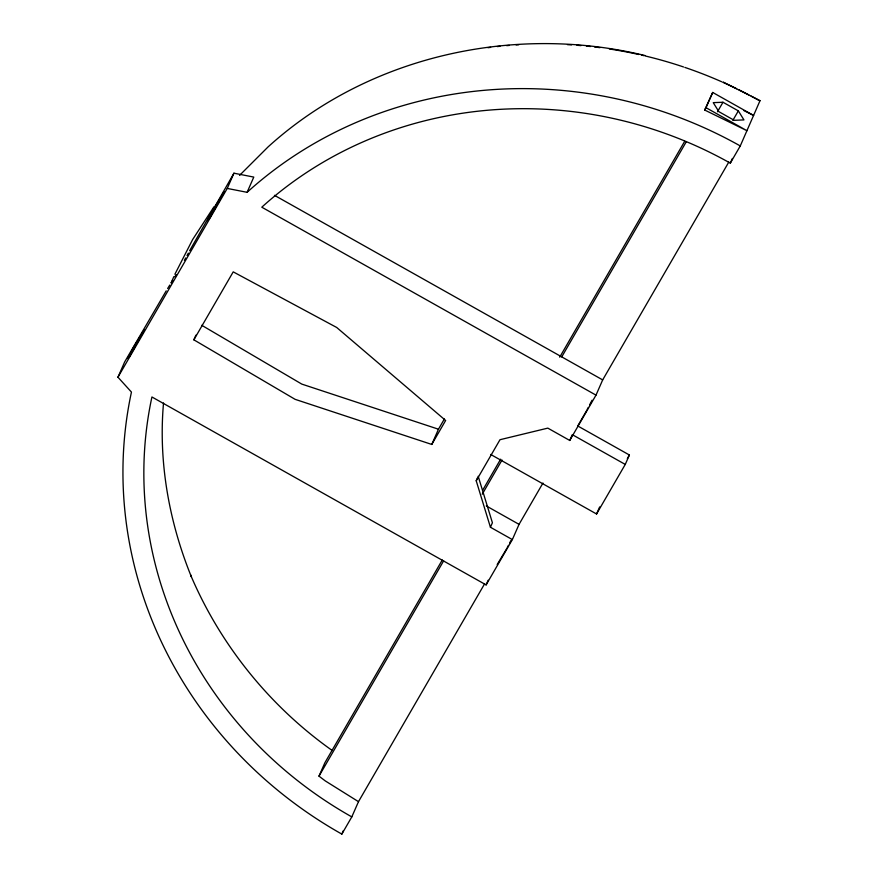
<?xml version="1.0" encoding="UTF-8"?>
<svg xmlns="http://www.w3.org/2000/svg" width="878" height="878" viewBox="0 0 878 878"><rect width="100%" height="100%" fill="white"/><g stroke="black" fill="none" stroke-linecap="round" stroke-linejoin="round"><path stroke-width="1.32" d="M163.527 402.969C158.259 462.08 169.125 521.938 191.36 576.769L190.603 574.98C220.4 645.165 270.018 706.527 332.268 750.536M723.143 82.06L760.041 100.619L740.275 145.935L730.309 163.143A400.917 377.452 23.7 0 0 261.798 207.197L595.997 395.133L569.756 440.46L547.817 428.124L499.988 439.713L476.216 480.771L490.429 527.25L512.357 539.586L486.116 584.902L151.927 396.977A400.917 377.452 23.7 0 0 351.804 816.891L341.838 834.1A422.011 397.317 23.7 0 1 131.448 392.082L117.959 377.211L124.643 361.977L166.205 290.859M171.111 282.892L173.833 276.669M227.248 188.43L233.943 173.196L253.786 177.082L247.102 192.315L227.248 188.43L117.959 377.211M193.862 339.83L233.219 271.862L336.691 327.472L445.64 420.485L431.778 444.444L295.085 399.325L193.862 339.83L195.926 335.144M431.778 444.444L438.462 429.21L444.4 418.949M351.804 816.891L358.487 801.669L325.167 780.838L318.999 776.141L324.86 762.795L442.282 559.988M476.216 480.771L477.698 477.402M341.838 834.1L343.386 830.588M490.429 527.25L492.404 522.75L478.192 476.271M486.116 584.902L488.179 580.215M512.357 539.586L519.052 524.353L542.955 483.054M712.706 92.453L706.022 107.687L746.958 130.712L704.661 110.024L712.706 92.453L753.642 115.479L743.907 110.584M569.756 440.46L572.302 434.654L625.257 464.429L596.557 513.992L490.648 454.442M595.997 395.133L602.681 379.9L728.773 162.112M730.309 163.143L732.373 158.457M596.557 513.992L599.663 506.924M625.257 464.429L629.394 455.002L577.614 425.885M174.898 274.254L192.655 239.529L213.958 206.802M507.177 547.718L508.428 545.337M509.668 542.955L510.919 540.574M587.053 409.763L588.293 407.392M589.544 405.01L592.035 400.247M184.402 260.36L185.708 257.945M187.025 255.542L188.331 253.127M189.637 250.724L233.943 173.196M482.79 490.012L500.647 459.172M559.703 357.181L684.675 141.325M318.999 776.141L443.642 560.844M482.209 494.248L502.018 460.028M561.744 356.874L686.387 141.588M704.661 110.024L706.022 107.687M717.491 111.747L722.989 102.254L738.343 110.88L743.951 119.913L734.206 120.308L718.852 111.671L713.243 102.649L722.989 102.254M732.845 120.374L738.343 110.88M358.487 801.669L484.579 583.881M506.562 548.904L497.189 564.51M578.108 425.325L586.427 410.959M627.342 458.546L629.394 455.002M167.643 288.533L169.783 285.054M171.221 282.727L172.648 280.4M174.799 276.921L176.237 274.594M239.54 175.413L268.108 146.878C368.365 55.797 514.409 23.761 645.045 55.544M760.041 100.619L759.613 100.772A417.807 393.344 23.7 0 0 751.239 96.174M438.462 429.21L301.78 384.092L201.731 325.288M274.452 195.322L602.681 379.9M486.291 505.937L519.052 524.353M247.102 192.315A422.011 397.317 23.7 0 1 740.275 145.946M487.959 47.708A417.807 393.344 23.7 0 1 490.615 47.368M497.299 46.578A417.807 393.344 23.7 0 1 499.977 46.293M506.694 45.645A417.807 393.344 23.7 0 1 509.372 45.426M516.099 44.932A417.807 393.344 23.7 0 1 518.799 44.767M567.473 44.657A417.807 393.344 23.7 0 1 571.534 44.899M576.956 45.283A417.807 393.344 23.7 0 1 581.016 45.612M586.427 46.106A417.807 393.344 23.7 0 1 590.488 46.523M594.549 46.984A417.807 393.344 23.7 0 1 599.937 47.653M609.365 48.981A417.807 393.344 23.7 0 1 638.833 54.502M641.5 55.094A417.807 393.344 23.7 0 1 644.156 55.72M645.473 56.027A417.807 393.344 23.7 0 1 683.534 66.958M684.829 67.397A417.807 393.344 23.7 0 1 721.749 81.797M723 82.356A417.807 393.344 23.7 0 1 736.62 88.711M739.078 89.918A417.807 393.344 23.7 0 1 748.824 94.901M133.917 346.656L127.694 358.553L129.779 356.073L144.332 329.81L133.917 346.656M213.793 208.701L207.559 220.597L209.655 218.128L224.197 191.865L213.793 208.701"/></g></svg>
